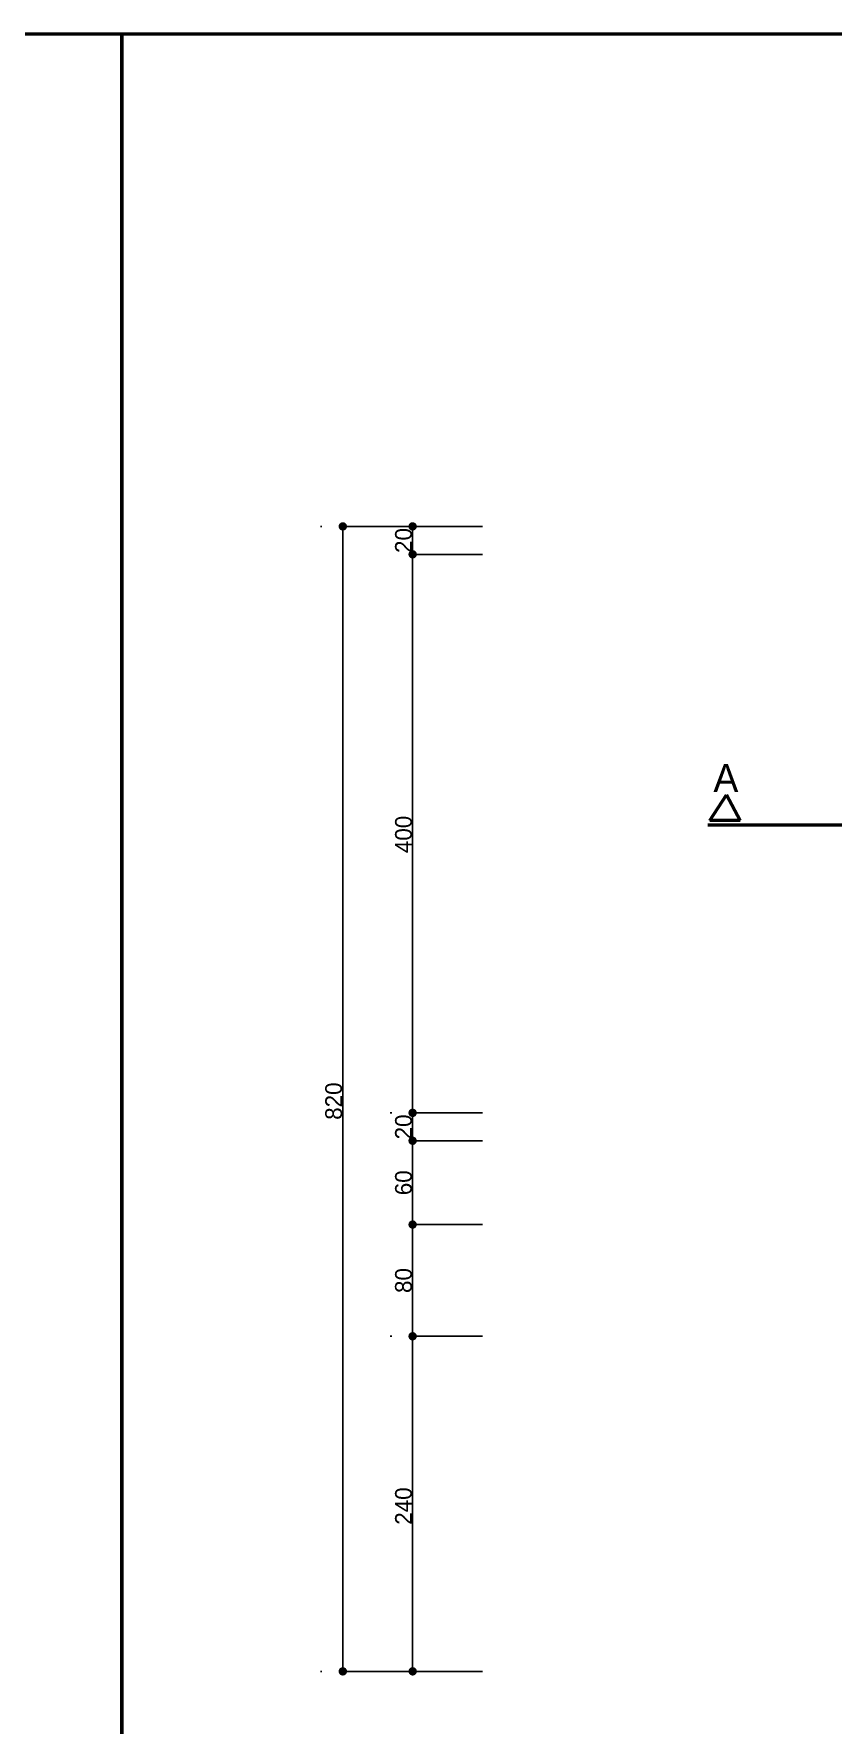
# Model space of a CAD drawing. Header units: millimetres. Extents: x 9537.41 to 9541.95, y -1431.78 to -1431.38.
# Drawn here: x 9539.3113 to 9539.4258, y -1431.6184 to -1431.3761 of the extents above; entities that cross this region are included whole.
import ezdxf

# ---------------------------------------------------------------- set-up
doc = ezdxf.new("R2010")
doc.units = ezdxf.units.MM
doc.linetypes.add('ACAD_ISO04W100', pattern=[30, 24, -3, 0, -3])
for name, color, linetype, lineweight in [('duvar', 214, 'Continuous', 50), ('kesit', 3, 'Continuous', 50), ('yazı', 161, 'Continuous', 35), ('ölçü', 4, 'Continuous', 25)]:
    doc.layers.add(name, color=color, linetype=linetype, lineweight=lineweight)

msp = doc.modelspace()

# ---------------------------------------------------------------- linework, layer by layer
at = {"color": 0, "linetype": 'ByBlock', "lineweight": -2}
for p, q in [((9539.35559, -1431.44729), (9539.35559, -1431.44789)), ((9539.36559, -1431.44729), (9539.36559, -1431.44789)), ((9539.36559, -1431.45009), (9539.36559, -1431.44949)), ((9539.36559, -1431.45129), (9539.36559, -1431.45189)), ((9539.36559, -1431.53009), (9539.36559, -1431.52949)), ((9539.36559, -1431.53129), (9539.36559, -1431.53189)), ((9539.36559, -1431.53409), (9539.36559, -1431.53349)), ((9539.36559, -1431.53529), (9539.36559, -1431.53589)), ((9539.36559, -1431.54609), (9539.36559, -1431.54549)), ((9539.36559, -1431.54729), (9539.36559, -1431.54789)), ((9539.36559, -1431.56209), (9539.36559, -1431.56149)), ((9539.36559, -1431.56329), (9539.36559, -1431.56389)), ((9539.35559, -1431.61009), (9539.35559, -1431.60949)), ((9539.36559, -1431.61009), (9539.36559, -1431.60949))]:
    msp.add_line(p, q, dxfattribs=at)
at = {"color": 0, "linetype": 'ByBlock', "const_width": 0.0006}
for points in [[(9539.35559, -1431.44699, 1), (9539.35559, -1431.44639, 1)], [(9539.36559, -1431.44699, 1), (9539.36559, -1431.44639, 1)], [(9539.36559, -1431.45099, 1), (9539.36559, -1431.45039, 1)], [(9539.36559, -1431.45039, 1), (9539.36559, -1431.45099, 1)], [(9539.36559, -1431.53099, 1), (9539.36559, -1431.53039, 1)], [(9539.36559, -1431.53039, 1), (9539.36559, -1431.53099, 1)], [(9539.36559, -1431.53499, 1), (9539.36559, -1431.53439, 1)], [(9539.36559, -1431.53439, 1), (9539.36559, -1431.53499, 1)], [(9539.36559, -1431.54699, 1), (9539.36559, -1431.54639, 1)], [(9539.36559, -1431.54639, 1), (9539.36559, -1431.54699, 1)], [(9539.36559, -1431.56299, 1), (9539.36559, -1431.56239, 1)], [(9539.36559, -1431.56239, 1), (9539.36559, -1431.56299, 1)], [(9539.35559, -1431.61039, 1), (9539.35559, -1431.61099, 1)], [(9539.36559, -1431.61039, 1), (9539.36559, -1431.61099, 1)]]:
    msp.add_lwpolyline(points, format="xyb", close=True, dxfattribs=at)
at = {"layer": 'duvar'}
for p, q in [((9538.6875, -1431.37613), (9539.32395, -1431.37613)), ((9539.32395, -1431.37613), (9539.96039, -1431.37613)), ((9539.32395, -1431.747), (9539.32395, -1431.37613)), ((9539.32395, -1431.37613), (9539.32395, -1431.747))]:
    msp.add_line(p, q, dxfattribs=at)
at = {"layer": 'kesit'}
for p, q in [((9539.40817, -1431.4888), (9539.41057, -1431.48516)), ((9539.41057, -1431.48516), (9539.41249, -1431.4888)), ((9539.41249, -1431.4888), (9539.40817, -1431.4888))]:
    msp.add_line(p, q, dxfattribs=at)
at = {"layer": 'kesit', "linetype": 'ACAD_ISO04W100'}
msp.add_line((9539.40787, -1431.48942), (9539.87715, -1431.48942), dxfattribs=at)
at = {"layer": 'ölçü'}
for p, q in [((9539.35259, -1431.44669), (9539.35239, -1431.44669)), ((9539.35559, -1431.44669), (9539.35559, -1431.61069)), ((9539.37559, -1431.44669), (9539.35559, -1431.44669)), ((9539.35559, -1431.44789), (9539.35559, -1431.60949)), ((9539.36259, -1431.44669), (9539.36239, -1431.44669)), ((9539.36559, -1431.44669), (9539.36559, -1431.61069)), ((9539.36559, -1431.44949), (9539.36559, -1431.44789)), ((9539.37559, -1431.45069), (9539.36559, -1431.45069)), ((9539.36859, -1431.45069), (9539.36879, -1431.45069)), ((9539.36859, -1431.45069), (9539.36879, -1431.45069)), ((9539.36559, -1431.52949), (9539.36559, -1431.45189)), ((9539.36259, -1431.53069), (9539.36239, -1431.53069)), ((9539.36259, -1431.53069), (9539.36239, -1431.53069)), ((9539.37559, -1431.53069), (9539.36559, -1431.53069)), ((9539.36559, -1431.53349), (9539.36559, -1431.53189)), ((9539.37559, -1431.53469), (9539.36559, -1431.53469)), ((9539.36559, -1431.54549), (9539.36559, -1431.53589)), ((9539.36859, -1431.53469), (9539.36879, -1431.53469)), ((9539.36859, -1431.53469), (9539.36879, -1431.53469)), ((9539.37559, -1431.54669), (9539.36559, -1431.54669)), ((9539.36559, -1431.56149), (9539.36559, -1431.54789)), ((9539.36859, -1431.54669), (9539.36879, -1431.54669)), ((9539.36859, -1431.54669), (9539.36879, -1431.54669)), ((9539.36259, -1431.56269), (9539.36239, -1431.56269)), ((9539.36259, -1431.56269), (9539.36239, -1431.56269)), ((9539.37559, -1431.56269), (9539.36559, -1431.56269)), ((9539.36559, -1431.60949), (9539.36559, -1431.56389)), ((9539.35259, -1431.61069), (9539.35239, -1431.61069)), ((9539.37559, -1431.61069), (9539.35559, -1431.61069)), ((9539.36859, -1431.61069), (9539.36879, -1431.61069))]:
    msp.add_line(p, q, dxfattribs=at)

# ---------------------------------------------------------------- texts
at = {"layer": 'yazı'}
msp.add_text('A', height=0.004, dxfattribs=at).set_placement((9539.40868, -1431.48472))
at = {"layer": 'ölçü'}
for s, p in [('20', (9539.36547, -1431.45049)), ('400', (9539.36547, -1431.49349)), ('820', (9539.35547, -1431.53169)), ('20', (9539.36547, -1431.53449)), ('60', (9539.36547, -1431.54249)), ('80', (9539.36547, -1431.55649)), ('240', (9539.36547, -1431.58969))]:
    msp.add_text(s, height=0.0024, rotation=90, dxfattribs=at).set_placement(p)

doc.saveas('drawing.dxf')
